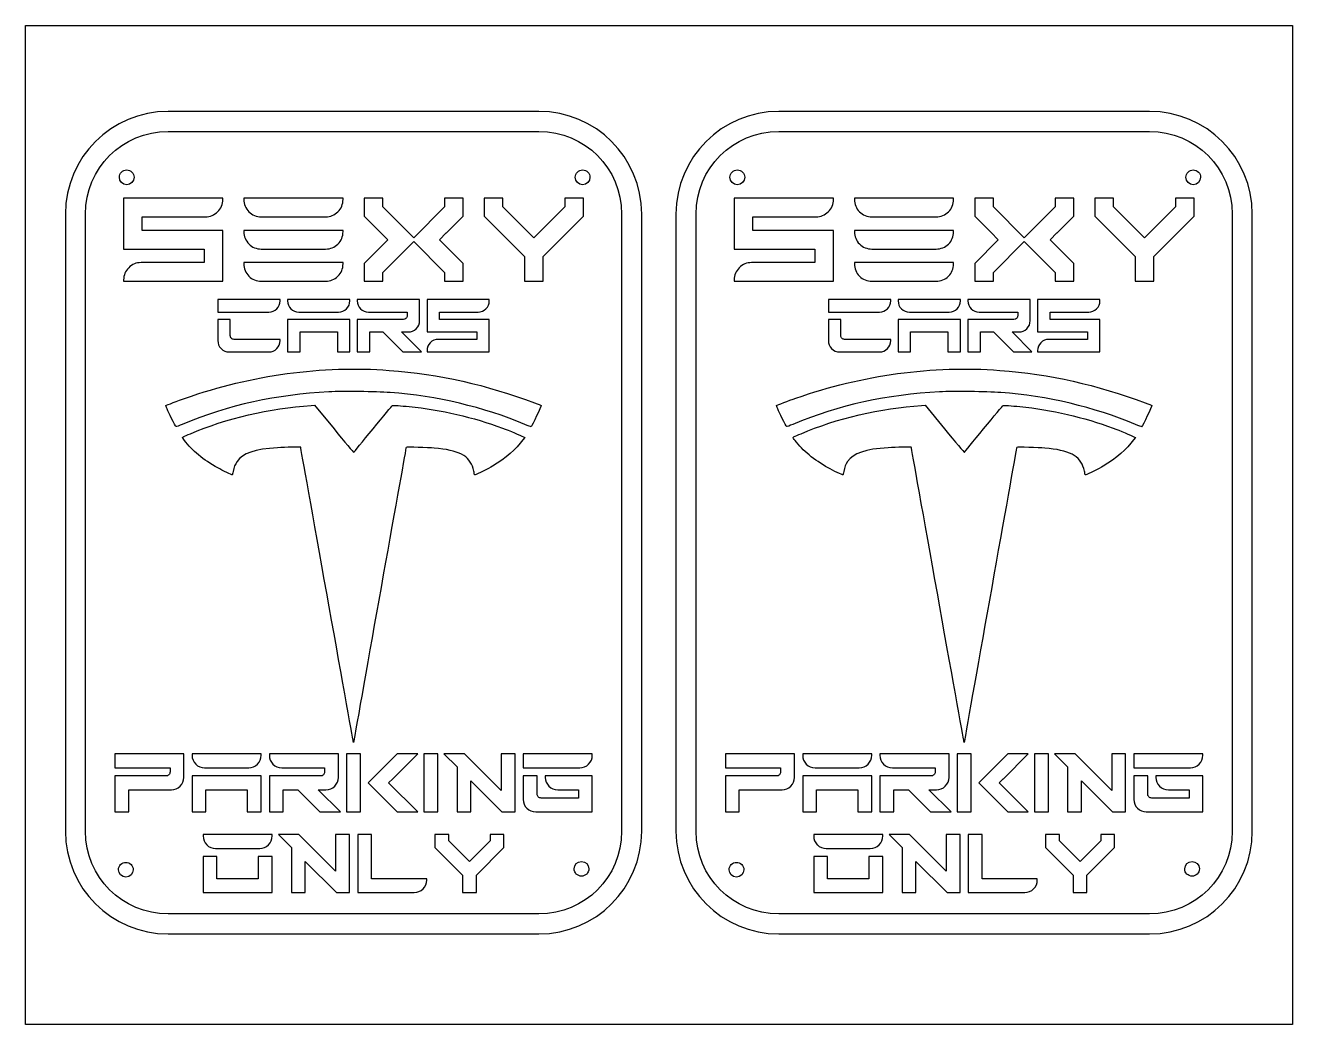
# Model space of a CAD drawing. Extents: x 0 to 602, y 0 to 300.
# Drawn here: x 0 to 380, y 0 to 299.6 of the extents above; entities that cross this region are included whole.
import ezdxf

# ---------------------------------------------------------------- set-up
doc = ezdxf.new("R2010")
doc.units = 0
doc.layers.add('Ebene_1', color=7, linetype='CONTINUOUS')

msp = doc.modelspace()

# ---------------------------------------------------------------- linework, layer by layer
at = {"layer": 'Ebene_1', "color": 7}
for points in [[(0, 299.59998), (380, 299.59998), (380, 0), (0, 0)], [(42.817704, 267.789834)], [(225.905704, 267.789834)], [(32.602477, 254.03728)], [(169.302092, 254.03728)], [(215.690477, 254.03728)], [(352.390092, 254.03728)], [(101.571012, 247.787973), (101.571012, 242.420584), (106.511213, 237.480381), (108.657476, 235.334114), (101.571012, 228.249367), (101.571012, 222.881979), (101.95341, 222.881979), (107.162326, 222.881979), (107.162326, 225.519165), (116.439847, 234.794964), (125.715648, 225.519165), (125.715648, 222.881979), (126.096325, 222.881979), (131.306962, 222.881979), (131.306962, 228.249367), (124.218769, 235.33756), (126.218623, 237.368417), (126.254782, 237.368417), (131.306944, 242.420584), (131.306944, 247.787973), (125.71563, 247.787973), (125.71563, 245.150787), (116.439847, 235.874987), (107.162326, 245.150787), (107.162326, 247.787973)], [(137.620024, 247.787973), (137.620024, 242.420584), (149.691482, 230.347403), (149.691482, 222.881979), (150.072159, 222.881979), (155.282796, 222.881979), (155.282796, 230.347403), (167.354254, 242.420584), (167.354254, 247.787973), (161.762939, 247.787973), (161.762939, 245.150787), (152.487139, 235.874987), (143.211338, 245.150787), (143.211338, 247.787973)], [(284.659012, 247.787973), (284.659012, 242.420584), (289.599213, 237.480381), (291.745476, 235.334114), (284.659012, 228.249367), (284.659012, 222.881979), (285.04141, 222.881979), (290.250326, 222.881979), (290.250326, 225.519165), (299.527847, 234.794964), (308.803648, 225.519165), (308.803648, 222.881979), (309.184325, 222.881979), (314.394962, 222.881979), (314.394962, 228.249367), (307.306769, 235.33756), (309.306623, 237.368417), (309.342782, 237.368417), (314.394944, 242.420584), (314.394944, 247.787973), (308.80363, 247.787973), (308.80363, 245.150787), (299.527847, 235.874987), (290.250326, 245.150787), (290.250326, 247.787973)], [(320.708024, 247.787973), (320.708024, 242.420584), (332.779482, 230.347403), (332.779482, 222.881979), (333.160159, 222.881979), (338.370796, 222.881979), (338.370796, 230.347403), (350.442254, 242.420584), (350.442254, 247.787973), (344.850939, 247.787973), (344.850939, 245.150787), (335.575139, 235.874987), (326.299338, 245.150787), (326.299338, 247.787973)], [(78.616598, 211.428109), (78.616598, 201.702737), (78.997276, 201.702737), (82.366535, 201.702737), (82.366535, 207.678174), (93.552609, 207.678174), (93.552609, 201.702737), (97.302542, 201.702737), (97.302542, 211.428109)], [(261.704598, 211.428109), (261.704598, 201.702737), (262.085276, 201.702737), (265.454535, 201.702737), (265.454535, 207.678174), (276.640609, 207.678174), (276.640609, 201.702737), (280.390542, 201.702737), (280.390542, 211.428109)], [(149.74273, 179.96262)], [(332.83073, 179.96262)], [(96.336869, 81.180668), (96.336869, 63.787448), (96.759799, 63.787448), (100.491814, 63.787448), (100.491814, 81.180668)], [(111.48021, 81.180668), (102.783605, 72.484053), (111.48021, 63.787448), (111.653576, 63.787448), (117.637372, 63.787448), (108.938855, 72.485965), (110.150477, 73.716636), (110.173302, 73.716636), (117.637333, 81.180668)], [(119.506242, 81.180668), (119.506242, 63.787448), (119.929163, 63.787448), (123.661178, 63.787448), (123.661178, 81.180668)], [(125.530049, 81.180668), (129.437333, 77.273384), (129.437333, 63.787448), (129.858351, 63.787448), (133.590366, 63.787448), (133.590366, 73.12035), (142.923268, 63.787448), (146.830552, 63.787448), (146.830552, 81.180668), (142.675606, 81.180668), (142.675606, 70.192262), (131.689113, 81.180668)], [(279.424869, 81.180668), (279.424869, 63.787448), (279.847799, 63.787448), (283.579814, 63.787448), (283.579814, 81.180668)], [(294.56821, 81.180668), (285.871605, 72.484053), (294.56821, 63.787448), (294.741576, 63.787448), (300.725372, 63.787448), (292.026855, 72.485965), (293.238477, 73.716636), (293.261302, 73.716636), (300.725333, 81.180668)], [(302.594242, 81.180668), (302.594242, 63.787448), (303.017163, 63.787448), (306.749178, 63.787448), (306.749178, 81.180668)], [(308.618049, 81.180668), (312.525333, 77.273384), (312.525333, 63.787448), (312.946351, 63.787448), (316.678366, 63.787448), (316.678366, 73.12035), (326.011268, 63.787448), (329.918552, 63.787448), (329.918552, 81.180668), (325.763606, 81.180668), (325.763606, 70.192262), (314.777113, 81.180668)], [(49.99813, 74.560575), (49.99813, 63.787448), (50.421054, 63.787448), (54.153072, 63.787448), (54.153072, 70.405629), (66.549313, 70.405629), (66.549313, 63.787448), (70.70235, 63.787448), (70.70235, 74.560575)], [(233.08613, 74.560575), (233.08613, 63.787448), (233.509054, 63.787448), (237.241071, 63.787448), (237.241071, 70.405629), (249.637313, 70.405629), (249.637313, 63.787448), (253.79035, 63.787448), (253.79035, 74.560575)], [(75.882215, 57.001617), (79.787593, 53.094333), (79.787593, 39.608388), (80.210517, 39.608388), (83.942534, 39.608388), (83.942534, 48.941289), (93.275435, 39.608388), (97.180817, 39.608388), (97.180817, 57.001617), (93.027773, 57.001617), (93.027773, 46.013211), (82.039377, 57.001617)], [(122.81724, 57.001617), (122.81724, 53.094333), (131.090924, 44.820648), (131.090924, 39.608388), (131.513854, 39.608388), (135.24587, 39.608388), (135.24587, 44.820648), (143.519555, 53.094333), (143.519555, 57.001617), (139.366521, 57.001617), (139.366521, 55.098451), (133.167446, 48.901289), (126.970274, 55.098451), (126.970274, 57.001617)], [(258.970215, 57.001617), (262.875592, 53.094333), (262.875592, 39.608388), (263.298517, 39.608388), (267.030534, 39.608388), (267.030534, 48.941289), (276.363435, 39.608388), (280.268817, 39.608388), (280.268817, 57.001617), (276.115773, 57.001617), (276.115773, 46.013211), (265.127377, 57.001617)], [(305.90524, 57.001617), (305.90524, 53.094333), (314.178924, 44.820648), (314.178924, 39.608388), (314.601854, 39.608388), (318.33387, 39.608388), (318.33387, 44.820648), (326.607555, 53.094333), (326.607555, 57.001617), (322.454521, 57.001617), (322.454521, 55.098451), (316.255446, 48.901289), (310.058274, 55.098451), (310.058274, 57.001617)], [(53.309129, 50.381524), (53.309129, 39.608388), (53.730147, 39.608388), (74.011443, 39.608388), (74.011443, 50.381524), (69.858407, 50.381524), (69.858407, 43.761431), (57.462165, 43.761431), (57.462165, 50.381524)], [(236.397129, 50.381524), (236.397129, 39.608388), (236.818147, 39.608388), (257.099443, 39.608388), (257.099443, 50.381524), (252.946407, 50.381524), (252.946407, 43.761431), (240.550165, 43.761431), (240.550165, 50.381524)], [(32.345252, 46.449678)], [(168.968739, 46.70692)], [(215.433252, 46.449678)], [(352.056739, 46.70692)]]:
    msp.add_lwpolyline(points, close=True, dxfattribs=at)
for points in [[(154.010494, 273.804662), (42.817704, 273.804662)], [(337.098494, 273.804662), (225.905704, 273.804662)], [(42.817704, 267.789834), (154.010494, 267.789834)], [(225.905704, 267.789834), (337.098494, 267.789834)], [(29.474708, 247.787973), (29.474708, 232.538455), (53.617624, 232.538455), (53.617624, 228.473295), (34.685348, 228.473295)], [(59.210664, 247.407294), (59.210664, 247.787973), (29.474708, 247.787973)], [(65.52372, 247.787973), (65.52372, 247.407294)], [(95.257951, 247.407212), (95.257951, 247.78789), (65.52372, 247.787973)], [(212.562708, 247.787973), (212.562708, 232.538455), (236.705624, 232.538455), (236.705624, 228.473295), (217.773348, 228.473295)], [(242.298664, 247.407294), (242.298664, 247.787973), (212.562708, 247.787973)], [(248.61172, 247.787973), (248.61172, 247.407294)], [(278.345951, 247.407212), (278.345951, 247.78789), (248.61172, 247.787973)], [(67.027485, 243.70731), (67.029249, 243.705546), (67.031013, 243.703783)], [(250.115485, 243.70731), (250.117249, 243.705546), (250.119013, 243.703783)], [(12.007181, 243.03573), (12.007181, 57.965694)], [(18.030139, 57.965694), (18.030139, 243.03573)], [(29.474708, 223.262656), (29.474708, 222.881979), (29.855387, 222.881979), (59.210664, 222.881979), (59.210664, 238.131495), (35.066026, 238.131495), (35.066026, 242.196655), (54.000025, 242.196655)], [(70.732719, 242.196572), (90.047314, 242.196572)], [(178.798059, 243.03573), (178.798059, 57.965694)], [(184.821017, 57.965694), (184.821017, 243.03573)], [(195.095181, 243.03573), (195.095181, 57.965694)], [(201.118139, 57.965694), (201.118139, 243.03573)], [(212.562708, 223.262656), (212.562708, 222.881979), (212.943387, 222.881979), (242.298664, 222.881979), (242.298664, 238.131495), (218.154026, 238.131495), (218.154026, 242.196655), (237.088025, 242.196655)], [(253.820719, 242.196572), (273.135314, 242.196572)], [(361.886059, 243.03573), (361.886059, 57.965694)], [(367.909017, 57.965694), (367.909017, 243.03573)], [(65.52372, 238.131495), (65.52372, 237.749094)], [(95.257951, 237.749012), (95.257951, 238.131412), (65.52372, 238.131495)], [(248.61172, 238.131495), (248.61172, 237.749094)], [(278.345951, 237.749012), (278.345951, 238.131412), (248.61172, 238.131495)], [(67.027485, 234.050833), (67.029249, 234.049069), (67.031013, 234.047305)], [(70.732719, 232.538372), (90.047314, 232.538372)], [(250.115485, 234.050833), (250.117249, 234.049069), (250.119013, 234.047305)], [(253.820719, 232.538372), (273.135314, 232.538372)], [(65.52372, 228.473295), (65.52372, 228.092618)], [(95.257951, 228.092535), (95.257951, 228.473212), (65.52372, 228.473295)], [(248.61172, 228.473295), (248.61172, 228.092618)], [(278.345951, 228.092535), (278.345951, 228.473212), (248.61172, 228.473295)], [(67.027485, 224.392633), (67.029249, 224.390869), (67.031013, 224.389105)], [(250.115485, 224.392633), (250.117249, 224.390869), (250.119013, 224.389105)], [(70.732719, 222.881896), (90.047314, 222.881896)], [(253.820719, 222.881896), (273.135314, 222.881896)], [(57.705152, 217.401825), (57.705152, 213.651889), (58.087552, 213.651889), (73.023562, 213.651889)], [(76.391097, 217.021146), (76.391097, 217.401825), (57.705152, 217.401825)], [(78.616598, 217.401825), (78.616598, 217.021146)], [(97.302693, 217.020991), (97.302693, 217.401753), (78.616598, 217.401825)], [(99.526326, 217.401825), (99.526326, 217.021146)], [(118.21399, 211.045638), (118.21399, 217.401753), (99.526326, 217.401825)], [(120.43777, 217.401825), (120.43777, 207.678174), (135.37378, 207.678174), (135.37378, 205.452673), (123.80703, 205.452673)], [(139.12371, 217.021146), (139.12371, 217.401825), (120.43777, 217.401825)], [(240.793152, 217.401825), (240.793152, 213.651889), (241.175552, 213.651889), (256.111562, 213.651889)], [(259.479097, 217.021146), (259.479097, 217.401825), (240.793152, 217.401825)], [(261.704598, 217.401825), (261.704598, 217.021146)], [(280.390693, 217.020991), (280.390693, 217.401753), (261.704598, 217.401825)], [(282.614326, 217.401825), (282.614326, 217.021146)], [(301.30199, 211.045638), (301.30199, 217.401753), (282.614326, 217.401825)], [(303.52577, 217.401825), (303.52577, 207.678174), (318.46178, 207.678174), (318.46178, 205.452673), (306.89503, 205.452673)], [(322.21171, 217.021146), (322.21171, 217.401825), (303.52577, 217.401825)], [(79.588102, 214.630283), (79.589902, 214.628483), (79.591702, 214.626683)], [(81.984289, 213.651734), (93.933437, 213.651734)], [(100.49783, 214.630283), (100.49983, 214.628483), (100.50183, 214.626683)], [(102.89614, 213.651734), (114.46289, 213.651734), (114.46289, 212.538983)], [(120.43777, 202.085137), (120.43777, 201.702737), (120.81844, 201.702737), (139.12371, 201.702737), (139.12371, 211.428109), (124.18771, 211.428109), (124.18771, 213.651889), (135.75446, 213.651889)], [(262.676102, 214.630283), (262.677902, 214.628483), (262.679702, 214.626683)], [(265.072289, 213.651734), (277.021437, 213.651734)], [(283.58583, 214.630283), (283.58783, 214.628483), (283.58983, 214.626683)], [(285.98414, 213.651734), (297.55089, 213.651734), (297.55089, 212.538983)], [(303.52577, 202.085137), (303.52577, 201.702737), (303.90644, 201.702737), (322.21171, 201.702737), (322.21171, 211.428109), (307.27571, 211.428109), (307.27571, 213.651889), (318.84246, 213.651889)], [(57.705152, 211.428109), (57.705152, 205.071994)], [(61.455087, 206.565424), (61.455087, 211.428109), (57.705152, 211.428109)], [(113.35187, 211.427954), (99.526405, 211.427954), (99.526405, 201.702582), (99.908802, 201.702582), (103.27634, 201.702582), (103.27634, 207.678019), (107.21919, 207.678019), (113.19291, 201.702582), (118.75322, 201.702582), (112.77779, 207.678019), (114.84481, 207.678019)], [(240.793152, 211.428109), (240.793152, 205.071994)], [(244.543087, 206.565424), (244.543087, 211.428109), (240.793152, 211.428109)], [(296.43987, 211.427954), (282.614405, 211.427954), (282.614405, 201.702582), (282.996802, 201.702582), (286.36434, 201.702582), (286.36434, 207.678019), (290.30719, 207.678019), (296.28091, 201.702582), (301.84122, 201.702582), (295.86579, 207.678019), (297.93281, 207.678019)], [(76.391252, 205.071839), (76.391252, 205.452673), (62.567838, 205.452673)], [(259.479252, 205.071839), (259.479252, 205.452673), (245.655838, 205.452673)], [(58.676656, 202.681131), (58.678456, 202.679331), (58.680256, 202.677531)], [(61.074565, 201.702582), (73.023717, 201.702582)], [(241.764656, 202.681131), (241.766456, 202.679331), (241.768256, 202.677531)], [(244.162565, 201.702582), (256.111717, 201.702582)], [(85.656042, 185.62731), (86.741351, 185.69401), (92.566923, 178.59531)], [(268.744042, 185.62731), (269.829351, 185.69401), (275.654923, 178.59531)], [(149.33692, 176.26632), (149.74218, 176.05954), (149.21942, 175.34083)], [(332.42492, 176.26632), (332.83018, 176.05954), (332.30742, 175.34083)], [(98.491139, 85.1013), (98.409339, 84.6362), (98.340682, 84.99802)], [(281.579139, 85.1013), (281.497339, 84.6362), (281.428682, 84.99802)], [(26.82876, 81.180668), (26.82876, 77.025722), (43.379943, 77.025722), (43.379943, 75.793148)], [(47.53298, 74.137655), (47.53298, 81.180668), (26.82876, 81.180668)], [(49.99813, 81.180668), (49.99813, 80.757738)], [(70.70235, 80.75764), (70.70235, 81.18057), (49.99813, 81.180668)], [(73.167501, 81.180668), (73.167501, 80.757738)], [(93.871721, 74.137557), (93.871721, 81.18057), (73.167501, 81.180668)], [(149.295699, 81.180668), (149.295699, 77.025722), (149.718629, 77.025722), (166.2679, 77.025722)], [(169.999926, 80.757738), (169.999926, 81.180668), (149.295699, 81.180668)], [(209.91676, 81.180668), (209.91676, 77.025722), (226.467943, 77.025722), (226.467943, 75.793148)], [(230.62098, 74.137655), (230.62098, 81.180668), (209.91676, 81.180668)], [(233.08613, 81.180668), (233.08613, 80.757738)], [(253.79035, 80.75764), (253.79035, 81.18057), (233.08613, 81.180668)], [(256.255501, 81.180668), (256.255501, 80.757738)], [(276.959721, 74.137557), (276.959721, 81.18057), (256.255501, 81.180668)], [(332.383699, 81.180668), (332.383699, 77.025722), (332.806629, 77.025722), (349.3559, 77.025722)], [(353.087926, 80.757738), (353.087926, 81.180668), (332.383699, 81.180668)], [(51.074491, 78.109704), (51.078295, 78.107754), (51.080245, 78.105803)], [(53.730187, 77.025624), (66.970332, 77.025624)], [(74.24386, 78.109704), (74.247664, 78.107754), (74.249615, 78.105803)], [(76.899557, 77.025624), (89.718727, 77.025624), (89.718727, 75.793051)], [(234.16249, 78.109704), (234.166295, 78.107754), (234.168245, 78.105803)], [(236.818187, 77.025624), (250.058332, 77.025624)], [(257.33186, 78.109704), (257.335664, 78.107754), (257.337615, 78.105803)], [(259.987557, 77.025624), (272.806727, 77.025624), (272.806727, 75.793051)], [(42.145462, 74.560575), (26.82876, 74.560575), (26.82876, 63.787448), (27.251684, 63.787448), (30.983702, 63.787448), (30.983702, 70.405629), (43.800962, 70.405629)], [(88.484242, 74.560477), (73.167501, 74.560477), (73.167501, 63.787351), (73.590424, 63.787351), (77.322441, 63.787351), (77.322441, 70.405532), (81.69075, 70.405532), (88.310842, 63.787351), (94.468008, 63.787351), (87.847912, 70.405532), (90.139706, 70.405532)], [(149.295699, 74.560575), (149.295699, 67.517562)], [(153.45082, 69.172822), (153.45082, 74.560341), (149.295699, 74.560575)], [(153.027812, 63.78736), (170.000014, 63.78736), (170.000014, 74.560487), (155.91588, 74.560487), (155.91588, 74.137567)], [(225.233462, 74.560575), (209.91676, 74.560575), (209.91676, 63.787448), (210.339684, 63.787448), (214.071702, 63.787448), (214.071702, 70.405629), (226.888962, 70.405629)], [(271.572242, 74.560477), (256.255501, 74.560477), (256.255501, 63.787351), (256.678424, 63.787351), (260.410441, 63.787351), (260.410441, 70.405532), (264.77875, 70.405532), (271.398842, 63.787351), (277.556008, 63.787351), (270.935912, 70.405532), (273.227706, 70.405532)], [(332.383699, 74.560575), (332.383699, 67.517562)], [(336.53882, 69.172822), (336.53882, 74.560341), (332.383699, 74.560575)], [(336.115812, 63.78736), (353.088014, 63.78736), (353.088014, 74.560487), (339.00388, 74.560487), (339.00388, 74.137567)], [(159.647983, 70.405395), (165.845156, 70.405395), (165.845156, 67.940248), (154.683394, 67.940248)], [(156.992244, 71.491426), (156.994195, 71.489475), (156.996146, 71.485573)], [(342.735983, 70.405395), (348.933156, 70.405395), (348.933156, 67.940248), (337.771394, 67.940248)], [(340.080244, 71.491426), (340.082195, 71.489475), (340.084146, 71.485573)], [(150.372064, 64.871431), (150.374015, 64.86948), (150.375965, 64.867529)], [(333.460064, 64.871431), (333.462015, 64.86948), (333.463965, 64.867529)], [(53.309129, 57.001617), (53.309129, 56.578687)], [(74.011535, 56.578589), (74.011535, 57.001519), (53.309129, 57.001617)], [(99.647866, 57.001617), (99.647866, 39.608388), (100.068884, 39.608388), (116.618165, 39.608388)], [(120.350181, 43.340413), (120.350181, 43.761431), (103.80091, 43.761431), (103.80091, 57.001617), (99.647866, 57.001617)], [(236.397129, 57.001617), (236.397129, 56.578687)], [(257.099535, 56.578589), (257.099535, 57.001519), (236.397129, 57.001617)], [(282.735866, 57.001617), (282.735866, 39.608388), (283.156884, 39.608388), (299.706165, 39.608388)], [(303.438181, 43.340413), (303.438181, 43.761431), (286.88891, 43.761431), (286.88891, 57.001617), (282.735866, 57.001617)], [(54.385489, 53.932556), (54.38744, 53.930605), (54.38939, 53.928654)], [(237.473489, 53.932556), (237.47544, 53.930605), (237.47739, 53.928654)], [(57.041237, 52.848476), (70.279517, 52.848476)], [(240.129237, 52.848476), (253.367517, 52.848476)], [(154.010494, 33.21159), (42.817704, 33.21159)], [(337.098494, 33.21159), (225.905704, 33.21159)], [(42.817704, 27.196754), (154.010494, 27.196754)], [(225.905704, 27.196754), (337.098494, 27.196754)]]:
    msp.add_lwpolyline(points, dxfattribs=at)
for points in [[(42.817704, 273.804662), (25.801186, 273.804662), (12.007181, 260.029274), (12.007181, 243.03573)], [(184.821017, 243.03573), (184.821017, 260.029274), (171.027012, 273.804662), (154.010494, 273.804662)], [(225.905704, 273.804662), (208.889186, 273.804662), (195.095181, 260.029274), (195.095181, 243.03573)], [(367.909017, 243.03573), (367.909017, 260.029274), (354.115012, 273.804662), (337.098494, 273.804662)], [(18.030139, 243.03573), (18.030139, 256.80109), (29.033717, 267.789834), (42.817704, 267.789834)], [(154.010494, 267.789834), (167.794472, 267.789834), (178.798059, 256.80109), (178.798059, 243.03573)], [(201.118139, 243.03573), (201.118139, 256.80109), (212.121717, 267.789834), (225.905704, 267.789834)], [(337.098494, 267.789834), (350.882472, 267.789834), (361.886059, 256.80109), (361.886059, 243.03573)], [(28.192812, 254.03728), (28.19281, 254.622039), (28.425103, 255.182849), (28.838589, 255.596337)], [(28.838589, 255.596337), (29.252076, 256.009826), (29.812885, 256.242121), (30.397644, 256.242121)], [(30.397644, 256.242121), (30.982404, 256.242121), (31.543213, 256.009826), (31.9567, 255.596337)], [(31.9567, 255.596337), (32.370186, 255.182849), (32.602479, 254.622039), (32.602477, 254.03728)], [(164.892427, 254.03728), (164.892425, 254.622039), (165.124718, 255.182849), (165.538204, 255.596337)], [(165.538204, 255.596337), (165.951691, 256.009826), (166.5125, 256.242121), (167.097259, 256.242121)], [(167.097259, 256.242121), (167.682019, 256.242121), (168.242828, 256.009826), (168.656315, 255.596337)], [(168.656315, 255.596337), (169.069801, 255.182849), (169.302094, 254.622039), (169.302092, 254.03728)], [(211.280812, 254.03728), (211.28081, 254.622039), (211.513103, 255.182849), (211.926589, 255.596337)], [(211.926589, 255.596337), (212.340076, 256.009826), (212.900885, 256.242121), (213.485644, 256.242121)], [(213.485644, 256.242121), (214.070404, 256.242121), (214.631213, 256.009826), (215.0447, 255.596337)], [(215.0447, 255.596337), (215.458186, 255.182849), (215.690479, 254.622039), (215.690477, 254.03728)], [(347.980427, 254.03728), (347.980425, 254.622039), (348.212718, 255.182849), (348.626204, 255.596337)], [(348.626204, 255.596337), (349.039691, 256.009826), (349.6005, 256.242121), (350.185259, 256.242121)], [(350.185259, 256.242121), (350.770019, 256.242121), (351.330828, 256.009826), (351.744315, 255.596337)], [(351.744315, 255.596337), (352.157801, 255.182849), (352.390094, 254.622039), (352.390092, 254.03728)], [(30.397644, 251.832456), (29.179953, 251.832456), (28.192817, 252.819588), (28.192812, 254.03728)], [(32.602477, 254.03728), (32.602472, 252.819588), (31.615336, 251.832456), (30.397644, 251.832456)], [(167.097259, 251.832456), (165.879568, 251.832456), (164.892432, 252.819588), (164.892427, 254.03728)], [(169.302092, 254.03728), (169.302087, 252.819588), (168.314951, 251.832456), (167.097259, 251.832456)], [(213.485644, 251.832456), (212.267953, 251.832456), (211.280817, 252.819588), (211.280812, 254.03728)], [(215.690477, 254.03728), (215.690472, 252.819588), (214.703336, 251.832456), (213.485644, 251.832456)], [(350.185259, 251.832456), (348.967568, 251.832456), (347.980432, 252.819588), (347.980427, 254.03728)], [(352.390092, 254.03728), (352.390087, 252.819588), (351.402951, 251.832456), (350.185259, 251.832456)], [(57.660392, 243.70042), (58.68253, 244.69566), (59.210664, 245.959741), (59.210664, 247.407294)], [(65.52372, 247.407294), (65.52372, 245.985602), (66.035114, 244.726502), (67.027485, 243.70731)], [(93.7094, 243.700337), (94.731542, 244.695577), (95.257951, 245.959658), (95.257951, 247.407212)], [(240.748392, 243.70042), (241.77053, 244.69566), (242.298664, 245.959741), (242.298664, 247.407294)], [(248.61172, 247.407294), (248.61172, 245.985602), (249.123114, 244.726502), (250.115485, 243.70731)], [(276.7974, 243.700337), (277.819542, 244.695577), (278.345951, 245.959658), (278.345951, 247.407212)], [(54.000025, 242.196655), (55.398276, 242.196655), (56.642399, 242.709216), (57.660392, 243.70042)], [(67.031013, 243.703783), (68.027156, 242.707638), (69.287521, 242.196572), (70.732719, 242.196572)], [(90.047314, 242.196572), (91.445566, 242.196572), (92.691411, 242.709133), (93.7094, 243.700337)], [(237.088025, 242.196655), (238.486276, 242.196655), (239.730399, 242.709216), (240.748392, 243.70042)], [(250.119013, 243.703783), (251.115156, 242.707638), (252.375521, 242.196572), (253.820719, 242.196572)], [(273.135314, 242.196572), (274.533566, 242.196572), (275.779411, 242.709133), (276.7974, 243.700337)], [(65.52372, 237.749094), (65.52372, 236.327402), (66.035114, 235.070025), (67.027485, 234.050833)], [(93.7094, 234.042138), (94.731542, 235.037378), (95.257951, 236.301459), (95.257951, 237.749012)], [(248.61172, 237.749094), (248.61172, 236.327402), (249.123114, 235.070025), (250.115485, 234.050833)], [(276.7974, 234.042138), (277.819542, 235.037378), (278.345951, 236.301459), (278.345951, 237.749012)], [(67.031013, 234.047305), (68.027156, 233.051162), (69.287521, 232.538372), (70.732719, 232.538372)], [(90.047314, 232.538372), (91.445566, 232.538372), (92.691411, 233.050933), (93.7094, 234.042138)], [(250.119013, 234.047305), (251.115156, 233.051162), (252.375521, 232.538372), (253.820719, 232.538372)], [(273.135314, 232.538372), (274.533566, 232.538372), (275.779411, 233.050933), (276.7974, 234.042138)], [(34.685348, 228.473295), (33.261256, 228.473295), (32.000303, 227.946574), (30.981919, 226.92819)], [(65.52372, 228.092618), (65.52372, 226.670924), (66.035114, 225.411825), (67.027485, 224.392633)], [(93.7094, 224.38566), (94.731542, 225.3809), (95.257951, 226.644981), (95.257951, 228.092535)], [(217.773348, 228.473295), (216.349256, 228.473295), (215.088303, 227.946574), (214.069919, 226.92819)], [(248.61172, 228.092618), (248.61172, 226.670924), (249.123114, 225.411825), (250.115485, 224.392633)], [(276.7974, 224.38566), (277.819542, 225.3809), (278.345951, 226.644981), (278.345951, 228.092535)], [(30.981919, 226.92819), (29.98699, 225.933262), (29.474708, 224.68435), (29.474708, 223.262656)], [(67.031013, 224.389105), (68.027156, 223.392962), (69.287521, 222.881896), (70.732719, 222.881896)], [(90.047314, 222.881896), (91.445566, 222.881896), (92.691411, 223.394456), (93.7094, 224.38566)], [(214.069919, 226.92819), (213.07499, 225.933262), (212.562708, 224.68435), (212.562708, 223.262656)], [(250.119013, 224.389105), (251.115156, 223.392962), (252.375521, 222.881896), (253.820719, 222.881896)], [(273.135314, 222.881896), (274.533566, 222.881896), (275.779411, 223.394456), (276.7974, 224.38566)], [(75.39031, 214.623392), (76.047987, 215.263763), (76.391097, 216.091512), (76.391097, 217.021146)], [(78.616598, 217.021146), (78.616598, 216.107781), (78.950602, 215.285013), (79.588102, 214.630283)], [(96.300183, 214.623237), (96.957866, 215.263607), (97.302693, 216.091356), (97.302693, 217.020991)], [(99.526326, 217.021146), (99.526326, 216.107781), (99.860322, 215.285013), (100.49783, 214.630283)], [(138.12121, 214.623392), (138.77888, 215.263762), (139.12371, 216.091511), (139.12371, 217.021146)], [(258.47831, 214.623392), (259.135987, 215.263763), (259.479097, 216.091512), (259.479097, 217.021146)], [(261.704598, 217.021146), (261.704598, 216.107781), (262.038602, 215.285013), (262.676102, 214.630283)], [(279.388183, 214.623237), (280.045866, 215.263607), (280.390693, 216.091356), (280.390693, 217.020991)], [(282.614326, 217.021146), (282.614326, 216.107781), (282.948322, 215.285013), (283.58583, 214.630283)], [(321.20921, 214.623392), (321.86688, 215.263762), (322.21171, 216.091511), (322.21171, 217.021146)], [(73.023562, 213.651889), (73.923076, 213.651889), (74.736778, 213.987059), (75.39031, 214.623392)], [(79.591702, 214.626683), (80.232975, 213.985409), (81.057007, 213.651734), (81.984289, 213.651734)], [(93.933437, 213.651734), (94.832947, 213.651734), (95.646653, 213.986904), (96.300183, 214.623237)], [(100.50183, 214.626683), (101.14311, 213.985409), (101.96886, 213.651734), (102.89614, 213.651734)], [(135.75446, 213.651889), (136.65397, 213.651889), (137.46767, 213.987059), (138.12121, 214.623392)], [(256.111562, 213.651889), (257.011076, 213.651889), (257.824778, 213.987059), (258.47831, 214.623392)], [(262.679702, 214.626683), (263.320975, 213.985409), (264.145007, 213.651734), (265.072289, 213.651734)], [(277.021437, 213.651734), (277.920947, 213.651734), (278.734653, 213.986904), (279.388183, 214.623237)], [(283.58983, 214.626683), (284.23111, 213.985409), (285.05686, 213.651734), (285.98414, 213.651734)], [(318.84246, 213.651889), (319.74197, 213.651889), (320.55567, 213.987059), (321.20921, 214.623392)], [(114.13389, 211.741454), (113.90275, 211.524149), (113.66634, 211.427954), (113.35187, 211.427954)], [(114.46289, 212.538983), (114.46289, 212.210444), (114.36253, 211.971862), (114.13389, 211.741454)], [(117.21156, 208.649523), (117.86916, 209.289975), (118.21399, 210.116002), (118.21399, 211.045638)], [(297.22189, 211.741454), (296.99075, 211.524149), (296.75434, 211.427954), (296.43987, 211.427954)], [(297.55089, 212.538983), (297.55089, 212.210444), (297.45053, 211.971862), (297.22189, 211.741454)], [(300.29956, 208.649523), (300.95716, 209.289975), (301.30199, 210.116002), (301.30199, 211.045638)], [(61.766865, 205.76445), (61.554547, 205.992096), (61.455087, 206.234298), (61.455087, 206.565424)], [(62.567838, 205.452673), (62.236712, 205.452673), (61.994511, 205.552133), (61.766865, 205.76445)], [(114.84481, 207.678019), (115.74433, 207.678019), (116.55803, 208.013188), (117.21156, 208.649523)], [(123.80703, 205.452673), (122.89126, 205.452673), (122.06664, 205.109254), (121.41272, 204.45533)], [(244.854865, 205.76445), (244.642547, 205.992096), (244.543087, 206.234298), (244.543087, 206.565424)], [(245.655838, 205.452673), (245.324712, 205.452673), (245.082511, 205.552133), (244.854865, 205.76445)], [(297.93281, 207.678019), (298.83233, 207.678019), (299.64603, 208.013188), (300.29956, 208.649523)], [(306.89503, 205.452673), (305.97926, 205.452673), (305.15464, 205.109254), (304.50072, 204.45533)], [(57.705152, 205.071994), (57.705152, 204.158628), (58.039155, 203.335861), (58.676656, 202.681131)], [(58.680256, 202.677531), (59.321529, 202.036258), (60.147284, 201.702582), (61.074565, 201.702582)], [(73.023717, 201.702582), (73.923231, 201.702582), (74.736933, 202.037752), (75.390465, 202.674085)], [(75.390465, 202.674085), (76.048142, 203.314456), (76.391252, 204.142204), (76.391252, 205.071839)], [(121.41272, 204.45533), (120.77266, 203.815272), (120.43777, 202.998503), (120.43777, 202.085137)], [(240.793152, 205.071994), (240.793152, 204.158628), (241.127155, 203.335861), (241.764656, 202.681131)], [(241.768256, 202.677531), (242.409529, 202.036258), (243.235284, 201.702582), (244.162565, 201.702582)], [(256.111717, 201.702582), (257.011231, 201.702582), (257.824933, 202.037752), (258.478465, 202.674085)], [(258.478465, 202.674085), (259.136142, 203.314456), (259.479252, 204.142204), (259.479252, 205.071839)], [(304.50072, 204.45533), (303.86066, 203.815272), (303.52577, 202.998503), (303.52577, 202.085137)], [(47.979197, 187.82525), (67.838141, 194.80461), (89.046941, 197.69686), (109.11995, 196.16302)], [(231.067197, 187.82525), (250.926141, 194.80461), (272.134941, 197.69686), (292.20795, 196.16302)], [(109.11995, 196.16302), (124.13342, 195.01583), (138.2829, 191.84888), (152.68616, 186.41205)], [(292.20795, 196.16302), (307.22142, 195.01583), (321.3709, 191.84888), (335.77416, 186.41205)], [(42.157049, 185.6257), (42.246659, 185.7152), (45.860817, 187.08076), (47.979197, 187.82525)], [(91.020313, 189.70728), (75.34746, 188.93452), (60.928091, 185.74048), (47.070218, 179.97188)], [(109.37835, 189.49737), (104.88264, 189.82347), (95.542898, 189.93026), (91.020313, 189.70728)], [(149.74273, 179.96262), (137.39735, 185.16922), (123.37155, 188.48237), (109.37835, 189.49737)], [(152.68616, 186.41205), (153.75851, 186.00727), (154.65432, 185.65766), (154.67684, 185.63512)], [(225.245049, 185.6257), (225.334659, 185.7152), (228.948817, 187.08076), (231.067197, 187.82525)], [(274.108313, 189.70728), (258.43546, 188.93452), (244.016091, 185.74048), (230.158218, 179.97188)], [(292.46635, 189.49737), (287.97064, 189.82347), (278.630898, 189.93026), (274.108313, 189.70728)], [(332.83073, 179.96262), (320.48535, 185.16922), (306.45955, 188.48237), (292.46635, 189.49737)], [(335.77416, 186.41205), (336.84651, 186.00727), (337.74232, 185.65766), (337.76484, 185.63512)], [(43.87392, 181.76423), (42.643008, 184.24786), (42.069347, 185.53804), (42.157049, 185.6257)], [(49.529676, 177.17591), (59.951628, 181.70989), (73.498586, 184.87908), (85.656042, 185.62731)], [(104.25006, 178.61671), (107.38516, 182.43718), (109.99809, 185.59261), (110.0566, 185.62878)], [(110.0566, 185.62878), (110.17861, 185.70418), (112.78601, 185.53608), (115.06347, 185.30587)], [(115.06347, 185.30587), (124.66795, 184.33499), (134.31414, 182.11254), (143.07562, 178.8519)], [(154.67684, 185.63512), (154.79455, 185.51735), (151.91463, 179.50532), (151.62282, 179.25967)], [(226.96192, 181.76423), (225.731008, 184.24786), (225.157347, 185.53804), (225.245049, 185.6257)], [(232.617676, 177.17591), (243.039628, 181.70989), (256.586586, 184.87908), (268.744042, 185.62731)], [(287.33806, 178.61671), (290.47316, 182.43718), (293.08609, 185.59261), (293.1446, 185.62878)], [(293.1446, 185.62878), (293.26661, 185.70418), (295.87401, 185.53608), (298.15147, 185.30587)], [(298.15147, 185.30587), (307.75595, 184.33499), (317.40214, 182.11254), (326.16362, 178.8519)], [(337.76484, 185.63512), (337.88255, 185.51735), (335.00263, 179.50532), (334.71082, 179.25967)], [(45.202234, 179.29995), (45.129404, 179.32785), (44.531855, 180.43673), (43.87392, 181.76423)], [(47.070218, 179.97188), (46.115496, 179.57443), (45.274878, 179.27207), (45.202234, 179.29995)], [(98.471239, 171.58347), (98.514639, 171.63107), (101.11505, 174.7962), (104.25006, 178.61671)], [(143.07562, 178.8519), (145.14337, 178.08234), (148.46946, 176.70886), (149.33692, 176.26632)], [(151.62282, 179.25967), (151.58362, 179.22677), (150.73763, 179.54304), (149.74273, 179.96262)], [(228.290234, 179.29995), (228.217404, 179.32785), (227.619855, 180.43673), (226.96192, 181.76423)], [(230.158218, 179.97188), (229.203496, 179.57443), (228.362878, 179.27207), (228.290234, 179.29995)], [(281.559239, 171.58347), (281.602639, 171.63107), (284.20305, 174.7962), (287.33806, 178.61671)], [(326.16362, 178.8519), (328.23137, 178.08234), (331.55746, 176.70886), (332.42492, 176.26632)], [(334.71082, 179.25967), (334.67162, 179.22677), (333.82563, 179.54304), (332.83073, 179.96262)], [(47.100582, 176.05422), (47.100582, 176.09892), (47.275009, 176.20775), (47.488184, 176.29598)], [(47.713096, 175.16003), (47.376223, 175.6071), (47.100582, 176.0095), (47.100582, 176.05422)], [(47.488184, 176.29598), (47.701396, 176.38438), (48.62008, 176.78017), (49.529676, 177.17591)], [(57.670638, 166.91532), (53.377005, 169.32583), (50.006194, 172.11683), (47.713096, 175.16003)], [(92.566923, 178.59531), (95.770984, 174.691), (98.427939, 171.53566), (98.471239, 171.58347)], [(149.21942, 175.34083), (147.18792, 172.54771), (144.00312, 169.80293), (140.05907, 167.44591)], [(230.188582, 176.05422), (230.188582, 176.09892), (230.363009, 176.20775), (230.576184, 176.29598)], [(230.801096, 175.16003), (230.464223, 175.6071), (230.188582, 176.0095), (230.188582, 176.05422)], [(230.576184, 176.29598), (230.789396, 176.38438), (231.70808, 176.78017), (232.617676, 177.17591)], [(240.758638, 166.91532), (236.465005, 169.32583), (233.094194, 172.11683), (230.801096, 175.16003)], [(275.654923, 178.59531), (278.858984, 174.691), (281.515939, 171.53566), (281.559239, 171.58347)], [(332.30742, 175.34083), (330.27592, 172.54771), (327.09112, 169.80293), (323.14707, 167.44591)], [(75.629584, 172.95404), (68.735381, 172.54291), (65.189498, 171.33561), (63.475703, 168.8159)], [(82.555064, 173.12917), (82.555064, 173.20867), (77.946217, 173.09227), (75.629584, 172.95404)], [(98.340682, 84.99802), (98.159322, 85.95445), (82.555064, 173.07309), (82.555064, 173.12917)], [(114.17473, 173.08193), (114.13183, 173.03483), (101.21677, 100.58556), (98.491139, 85.1013)], [(122.55749, 172.86246), (120.94888, 172.99903), (114.25881, 173.1741), (114.17473, 173.08193)], [(134.2712, 166.7577), (133.17733, 170.55108), (129.94528, 172.23551), (122.55749, 172.86246)], [(258.717584, 172.95404), (251.823381, 172.54291), (248.277498, 171.33561), (246.563703, 168.8159)], [(265.643064, 173.12917), (265.643064, 173.20867), (261.034217, 173.09227), (258.717584, 172.95404)], [(281.428682, 84.99802), (281.247322, 85.95445), (265.643064, 173.07309), (265.643064, 173.12917)], [(297.26273, 173.08193), (297.21983, 173.03483), (284.30477, 100.58556), (281.579139, 85.1013)], [(305.64549, 172.86246), (304.03688, 172.99903), (297.34681, 173.1741), (297.26273, 173.08193)], [(317.3592, 166.7577), (316.26533, 170.55108), (313.03328, 172.23551), (305.64549, 172.86246)], [(63.475703, 168.8159), (62.843792, 167.88686), (62.579996, 167.2245), (62.30424, 165.87461)], [(140.05907, 167.44591), (138.97438, 166.79768), (135.38368, 164.99546), (134.8941, 164.85352)], [(246.563703, 168.8159), (245.931792, 167.88686), (245.667996, 167.2245), (245.39224, 165.87461)], [(323.14707, 167.44591), (322.06238, 166.79768), (318.47168, 164.99546), (317.9821, 164.85352)], [(62.055106, 164.83199), (61.971096, 164.74789), (59.106119, 166.1094), (57.670638, 166.91532)], [(62.30424, 165.87461), (62.19229, 165.32613), (62.080089, 164.85694), (62.055106, 164.83199)], [(134.59775, 165.33544), (134.55705, 165.63597), (134.41012, 166.27597), (134.2712, 166.7577)], [(134.8941, 164.85352), (134.69206, 164.79492), (134.66497, 164.83892), (134.59775, 165.33544)], [(245.143106, 164.83199), (245.059096, 164.74789), (242.194119, 166.1094), (240.758638, 166.91532)], [(245.39224, 165.87461), (245.28029, 165.32613), (245.168089, 164.85694), (245.143106, 164.83199)], [(317.68575, 165.33544), (317.64505, 165.63597), (317.49812, 166.27597), (317.3592, 166.7577)], [(317.9821, 164.85352), (317.78006, 164.79492), (317.75297, 164.83892), (317.68575, 165.33544)], [(49.99813, 80.757738), (49.99813, 79.745905), (50.368258, 78.835025), (51.074491, 78.109704)], [(69.591698, 78.101989), (70.320277, 78.811392), (70.70235, 79.727782), (70.70235, 80.75764)], [(73.167501, 80.757738), (73.167501, 79.745905), (73.537629, 78.835025), (74.24386, 78.109704)], [(168.889266, 78.102087), (169.617855, 78.811489), (169.999926, 79.72788), (169.999926, 80.757738)], [(233.08613, 80.757738), (233.08613, 79.745905), (233.456258, 78.835025), (234.16249, 78.109704)], [(252.679698, 78.101989), (253.408277, 78.811392), (253.79035, 79.727782), (253.79035, 80.75764)], [(256.255501, 80.757738), (256.255501, 79.745905), (256.625629, 78.835025), (257.33186, 78.109704)], [(351.977266, 78.102087), (352.705855, 78.811489), (353.087926, 79.72788), (353.087926, 80.757738)], [(51.080245, 78.105803), (51.790651, 77.395396), (52.702926, 77.025624), (53.730187, 77.025624)], [(66.970332, 77.025624), (67.966821, 77.025624), (68.867704, 77.397044), (69.591698, 78.101989)], [(74.249615, 78.105803), (74.96002, 77.395396), (75.872295, 77.025624), (76.899557, 77.025624)], [(166.2679, 77.025722), (167.26439, 77.025722), (168.165272, 77.397142), (168.889266, 78.102087)], [(234.168245, 78.105803), (234.878651, 77.395396), (235.790926, 77.025624), (236.818187, 77.025624)], [(250.058332, 77.025624), (251.054821, 77.025624), (251.955704, 77.397044), (252.679698, 78.101989)], [(257.337615, 78.105803), (258.04802, 77.395396), (258.960295, 77.025624), (259.987557, 77.025624)], [(349.3559, 77.025722), (350.35239, 77.025722), (351.253272, 77.397142), (351.977266, 78.102087)], [(43.014171, 74.907297), (42.757927, 74.666385), (42.494086, 74.560575), (42.145462, 74.560575)], [(43.379943, 75.793148), (43.379943, 75.428927), (43.267656, 75.162723), (43.014171, 74.907297)], [(46.422328, 71.481994), (47.150907, 72.191396), (47.53298, 73.107787), (47.53298, 74.137655)], [(89.352955, 74.9072), (89.096709, 74.666288), (88.832866, 74.560477), (88.484242, 74.560477)], [(89.718727, 75.793051), (89.718727, 75.42883), (89.606439, 75.162626), (89.352955, 74.9072)], [(92.761072, 71.481896), (93.489651, 72.191299), (93.871721, 73.107689), (93.871721, 74.137557)], [(155.91588, 74.137567), (155.91588, 73.125724), (156.286012, 72.216747), (156.992244, 71.491426)], [(226.102171, 74.907297), (225.845927, 74.666385), (225.582086, 74.560575), (225.233462, 74.560575)], [(226.467943, 75.793148), (226.467943, 75.428927), (226.355656, 75.162723), (226.102171, 74.907297)], [(229.510328, 71.481994), (230.238907, 72.191396), (230.62098, 73.107787), (230.62098, 74.137655)], [(272.440955, 74.9072), (272.184709, 74.666288), (271.920866, 74.560477), (271.572242, 74.560477)], [(272.806727, 75.793051), (272.806727, 75.42883), (272.694439, 75.162626), (272.440955, 74.9072)], [(275.849072, 71.481896), (276.577651, 72.191299), (276.959721, 73.107689), (276.959721, 74.137557)], [(339.00388, 74.137567), (339.00388, 73.125724), (339.374012, 72.216747), (340.080244, 71.491426)], [(43.800962, 70.405629), (44.797451, 70.405629), (45.698333, 70.777049), (46.422328, 71.481994)], [(90.139706, 70.405532), (91.136186, 70.405532), (92.037077, 70.776951), (92.761072, 71.481896)], [(153.793729, 68.286971), (153.559625, 68.538787), (153.45082, 68.806708), (153.45082, 69.172822)], [(156.996146, 71.485573), (157.706543, 70.775166), (158.62073, 70.405395), (159.647983, 70.405395)], [(226.888962, 70.405629), (227.885451, 70.405629), (228.786333, 70.777049), (229.510328, 71.481994)], [(273.227706, 70.405532), (274.224186, 70.405532), (275.125077, 70.776951), (275.849072, 71.481896)], [(336.881729, 68.286971), (336.647625, 68.538787), (336.53882, 68.806708), (336.53882, 69.172822)], [(340.084146, 71.485573), (340.794543, 70.775166), (341.70873, 70.405395), (342.735983, 70.405395)], [(149.295699, 67.517562), (149.295699, 66.505719), (149.665831, 65.596742), (150.372064, 64.871431)], [(150.375965, 64.867529), (151.086363, 64.157122), (152.000549, 63.78736), (153.027812, 63.78736)], [(154.683394, 67.940248), (154.315632, 67.940248), (154.046512, 68.050653), (153.793729, 68.286971)], [(332.383699, 67.517562), (332.383699, 66.505719), (332.753831, 65.596742), (333.460064, 64.871431)], [(333.463965, 64.867529), (334.174363, 64.157122), (335.088549, 63.78736), (336.115812, 63.78736)], [(337.771394, 67.940248), (337.403632, 67.940248), (337.134512, 68.050653), (336.881729, 68.286971)], [(12.007181, 57.965694), (12.007181, 40.972142), (25.801186, 27.196754), (42.817704, 27.196754)], [(42.817704, 33.21159), (29.033717, 33.21159), (18.030139, 44.200325), (18.030139, 57.965694)], [(154.010494, 27.196754), (171.027012, 27.196754), (184.821017, 40.972142), (184.821017, 57.965694)], [(178.798059, 57.965694), (178.798059, 44.200325), (167.794472, 33.21159), (154.010494, 33.21159)], [(195.095181, 57.965694), (195.095181, 40.972142), (208.889186, 27.196754), (225.905704, 27.196754)], [(225.905704, 33.21159), (212.121717, 33.21159), (201.118139, 44.200325), (201.118139, 57.965694)], [(337.098494, 27.196754), (354.115012, 27.196754), (367.909017, 40.972142), (367.909017, 57.965694)], [(361.886059, 57.965694), (361.886059, 44.200325), (350.882472, 33.21159), (337.098494, 33.21159)], [(53.309129, 56.578687), (53.309129, 55.566854), (53.679256, 54.657877), (54.385489, 53.932556)], [(54.38939, 53.928654), (55.099797, 53.218247), (56.013976, 52.848476), (57.041237, 52.848476)], [(70.279517, 52.848476), (71.276007, 52.848476), (72.178794, 53.219895), (72.902788, 53.92484)], [(72.902788, 53.92484), (73.631367, 54.634243), (74.011535, 55.548731), (74.011535, 56.578589)], [(236.397129, 56.578687), (236.397129, 55.566854), (236.767256, 54.657877), (237.473489, 53.932556)], [(237.47739, 53.928654), (238.187797, 53.218247), (239.101976, 52.848476), (240.129237, 52.848476)], [(253.367517, 52.848476), (254.364007, 52.848476), (255.266794, 53.219895), (255.990788, 53.92484)], [(255.990788, 53.92484), (256.719367, 54.634243), (257.099535, 55.548731), (257.099535, 56.578589)], [(27.935587, 46.449678), (27.935587, 47.034436), (28.167882, 47.595243), (28.581368, 48.00873)], [(30.14042, 44.244854), (28.922728, 44.244854), (27.935592, 45.231986), (27.935587, 46.449678)], [(28.581368, 48.00873), (28.994854, 48.422216), (29.555662, 48.65451), (30.14042, 48.65451)], [(30.14042, 48.65451), (30.725178, 48.65451), (31.285986, 48.422216), (31.699472, 48.00873)], [(32.345252, 46.449678), (32.345248, 45.231986), (31.358112, 44.244854), (30.14042, 44.244854)], [(31.699472, 48.00873), (32.112958, 47.595243), (32.345252, 47.034436), (32.345252, 46.449678)], [(165.204848, 45.147857), (164.791361, 45.561347), (164.559069, 46.122159), (164.559074, 46.70692)], [(164.559074, 46.70692), (164.559079, 47.924612), (165.546215, 48.911744), (166.763906, 48.911744)], [(166.763906, 48.911744), (167.981598, 48.911744), (168.968734, 47.924612), (168.968739, 46.70692)], [(168.968739, 46.70692), (168.968744, 46.122159), (168.736452, 45.561347), (168.322965, 45.147857)], [(211.023587, 46.449678), (211.023587, 47.034436), (211.255882, 47.595243), (211.669368, 48.00873)], [(213.22842, 44.244854), (212.010728, 44.244854), (211.023592, 45.231986), (211.023587, 46.449678)], [(211.669368, 48.00873), (212.082854, 48.422216), (212.643662, 48.65451), (213.22842, 48.65451)], [(213.22842, 48.65451), (213.813178, 48.65451), (214.373986, 48.422216), (214.787472, 48.00873)], [(215.433252, 46.449678), (215.433248, 45.231986), (214.446112, 44.244854), (213.22842, 44.244854)], [(214.787472, 48.00873), (215.200958, 47.595243), (215.433252, 47.034436), (215.433252, 46.449678)], [(348.292848, 45.147857), (347.879361, 45.561347), (347.647069, 46.122159), (347.647074, 46.70692)], [(347.647074, 46.70692), (347.647079, 47.924612), (348.634215, 48.911744), (349.851906, 48.911744)], [(349.851906, 48.911744), (351.069598, 48.911744), (352.056734, 47.924612), (352.056739, 46.70692)], [(352.056739, 46.70692), (352.056744, 46.122159), (351.824452, 45.561347), (351.410965, 45.147857)], [(119.241433, 40.684752), (119.970022, 41.394165), (120.350181, 42.310545), (120.350181, 43.340413)], [(166.763906, 44.50207), (166.179145, 44.50207), (165.618335, 44.734366), (165.204848, 45.147857)], [(168.322965, 45.147857), (167.909478, 44.734366), (167.348667, 44.50207), (166.763906, 44.50207)], [(302.329433, 40.684752), (303.058022, 41.394165), (303.438181, 42.310545), (303.438181, 43.340413)], [(349.851906, 44.50207), (349.267145, 44.50207), (348.706335, 44.734366), (348.292848, 45.147857)], [(351.410965, 45.147857), (350.997478, 44.734366), (350.436667, 44.50207), (349.851906, 44.50207)], [(116.618165, 39.608388), (117.614655, 39.608388), (118.517439, 39.979817), (119.241433, 40.684752)], [(299.706165, 39.608388), (300.702655, 39.608388), (301.605439, 39.979817), (302.329433, 40.684752)]]:
    msp.add_open_spline(points, degree=3, dxfattribs=at)

doc.saveas('drawing.dxf')
